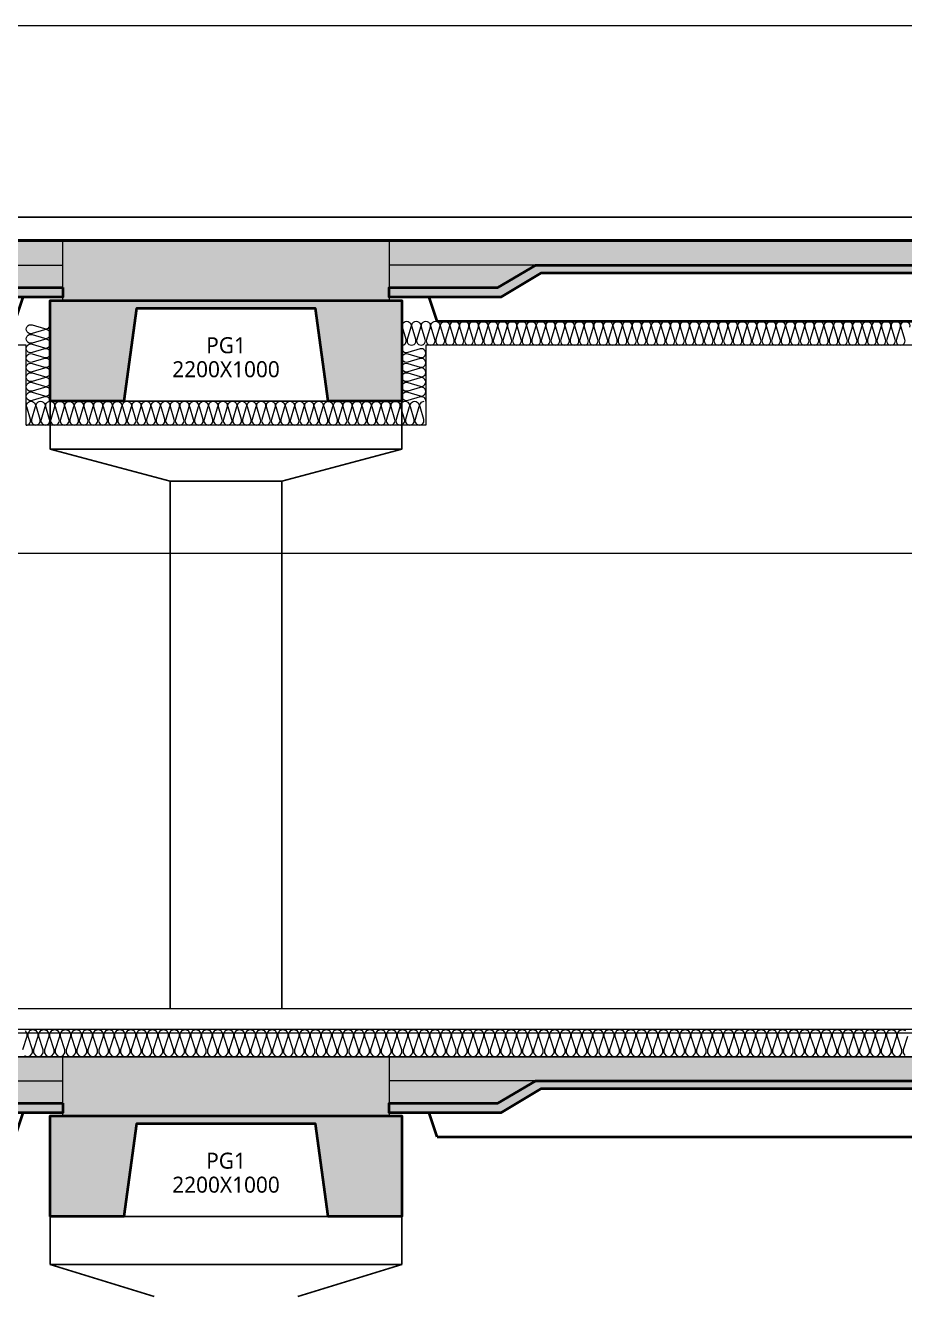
# Model space of a CAD drawing. Header units: millimetres. Extents: x 0 to 420000, y 0 to 297000.
# Drawn here: x 253758 to 259258, y 237000 to 244950 of the extents above; entities that cross this region are included whole.
import ezdxf
from ezdxf.enums import TextEntityAlignment as Align

# ---------------------------------------------------------------- set-up
doc = ezdxf.new("R2010")
doc.units = ezdxf.units.MM
doc.linetypes.add('CEN', pattern=[62, 60, -1, 0, -1])
doc.linetypes.add('HID', pattern=[2, 1.1, -0.9])
for name, color, linetype, lineweight in [('A-AXIS-LINE', 1, 'CEN', 15), ('A-CONC-LIN1', 2, 'Continuous', 40), ('A-CONC-LIN2', 7, 'Continuous', 25), ('A-ELEV-LIN2', 7, 'Continuous', 25), ('A-ELEV-LIN3', 8, 'Continuous', 18), ('A-XXXX-FIN2', 6, 'Continuous', 20), ('A-XXXX-INSL2', 8, 'Continuous', 18), ('A-XXXX-WAT1', 9, 'HID', 20)]:
    doc.layers.add(name, color=color, linetype=linetype, lineweight=lineweight)
doc.layers.add('A-CONC-SOLD', color=253, linetype='CEN')
doc.layers.add('A-XXXX-NPLT', color=144, linetype='Continuous', lineweight=15, plot=False)
doc.styles.add('맑은고딕', font='')
doc.styles.get('맑은고딕').set_extended_font_data('Malgun Gothic')

# ---------------------------------------------------------------- blocks, each defined once
blk = doc.blocks.new('axis(220316)')
at = {"layer": 'A-AXIS-LINE', "ltscale": 1000}
for p, q in [((4631788.1, -355868.7), (4955413.1, -355868.7)), ((4631788.1, -360968.7), (4955413.1, -360968.7))]:
    blk.add_line(p, q, dxfattribs=at)
blk = doc.blocks.new('PG1')
at = {"layer": 'A-CONC-SOLD'}
h = blk.add_hatch(color=256, dxfattribs=at)
h.dxf.hatch_style = 1
h.paths.add_polyline_path([(4800580.6, -237068.7), (4800580.6, -237438.7), (4802620.6, -237438.7), (4802620.6, -237068.7)])
h = blk.add_hatch(color=256, dxfattribs=at)
h.dxf.hatch_style = 1
h.paths.add_polyline_path([(4800500.6, -238068.7), (4800500.6, -237438.7), (4802700.6, -237438.7), (4802700.6, -238068.7), (4802240.6, -238068.7), (4802160.6, -237488.7), (4801040.6, -237488.7), (4800960.6, -238068.7)])
at = {"layer": 'A-CONC-LIN1'}
blk.add_lwpolyline([(4800500.6, -238068.7), (4800500.6, -237438.7), (4802700.6, -237438.7), (4802700.6, -238068.7), (4802240.6, -238068.7), (4802160.6, -237488.7), (4801040.6, -237488.7), (4800960.6, -238068.7), (4800500.6, -238068.7)], dxfattribs=at)
at = {"layer": 'A-CONC-LIN2'}
blk.add_line((4800580.6, -237068.7), (4802620.6, -237068.7), dxfattribs=at)
at = {"layer": 'A-XXXX-NPLT'}
blk.add_lwpolyline([(4802700.6, -238068.7), (4800500.6, -238068.7), (4800500.6, -237438.7), (4800580.6, -237438.7), (4800580.6, -237068.7), (4802620.6, -237068.7), (4802620.6, -237438.7), (4802700.6, -237438.7)], close=True, dxfattribs=at)
at = {"layer": 'A-XXXX-NPLT', "style": '맑은고딕'}
for s, p in [('PG1', (4801600.6, -237718.7)), ('2200X1000', (4801600.6, -237868.7))]:
    blk.add_text(s, height=100, dxfattribs=at).set_placement(p, align=Align.MIDDLE)
blk = doc.blocks.new('PS61(횡)')
at = {"layer": 'A-CONC-SOLD'}
h = blk.add_hatch(color=256, dxfattribs=at)
h.dxf.hatch_style = 1
h.paths.add_polyline_path([(1020, 0), (1020, -290), (1700, -290), (1937.4, -150), (9062.6, -150), (9300, -290), (9980, -290), (9980, 0)])
h = blk.add_hatch(color=256, dxfattribs=at)
h.dxf.hatch_style = 1
h.paths.add_polyline_path([(9980, -290), (9980, -350), (9280, -350), (9030, -200), (1970, -200), (1720, -350), (1020, -350), (1020, -290), (1700, -290), (1937.4, -150), (9062.6, -150), (9300, -290)])
at = {"layer": 'A-CONC-LIN1', "color": 2}
for p, q in [((1320, -500), (1270, -350)), ((9680, -500), (9730, -350)), ((1320, -500), (9680, -500))]:
    blk.add_line(p, q, dxfattribs=at)
blk.add_lwpolyline([(9980, -290), (9980, -350), (9280, -350), (9030, -200), (1970, -200), (1720, -350), (1020, -350), (1020, -290), (1700, -290), (1937.4, -150), (9062.6, -150), (9300, -290)], close=True, dxfattribs=at)
at = {"layer": 'A-CONC-LIN2'}
blk.add_line((1020, 0), (9980, 0), dxfattribs=at)
at = {"layer": 'A-XXXX-NPLT'}
for p, q in [((1937.4, -150), (1020, -150)), ((9062.6, -150), (9980, -150))]:
    blk.add_line(p, q, dxfattribs=at)
at = {"layer": 'A-XXXX-NPLT', "style": '맑은고딕'}
blk.add_text('PS61', height=100, dxfattribs=at).set_placement((5500, -75), align=Align.MIDDLE)
blk = doc.blocks.new('횡9층')
at = {"layer": 'A-ELEV-LIN2'}
for p, q in [((4855500.6, -238068.7), (4857700.6, -238068.7)), ((4855500.6, -238068.7), (4855500.6, -238368.7)), ((4857700.6, -238068.7), (4857700.6, -238368.7)), ((4855500.6, -238368.7), (4857700.6, -238368.7)), ((4856150.6, -238568.7), (4855500.6, -238368.7)), ((4857050.6, -238568.7), (4857700.6, -238368.7))]:
    blk.add_line(p, q, dxfattribs=at)
at = {"layer": 'A-XXXX-FIN2'}
blk.add_lwpolyline([(4890000.6, -236768.7), (4845250.6, -236768.7)], dxfattribs=at)
at = {"layer": 'A-XXXX-INSL2'}
for points in [[(4890000.6, -236898.7), (4845250.6, -236898.7)], [(4855343.3, -236905.5), (4855355.2, -236922.5), (4855355.2, -236941.2), (4855328, -237026.2)], [(4855339.9, -237061.9), (4855358.6, -237068.7), (4855377.3, -237061.9), (4855389.2, -237044.9), (4855389.2, -237026.2), (4855362, -236941.2), (4855362, -236922.5), (4855373.9, -236905.5), (4855392.6, -236898.7), (4855411.3, -236905.5), (4855423.2, -236922.5), (4855423.2, -236941.2), (4855396, -237026.2), (4855396, -237044.9), (4855407.9, -237061.9), (4855426.6, -237068.7), (4855445.3, -237061.9), (4855457.2, -237044.9), (4855457.2, -237026.2), (4855430, -236941.2), (4855430, -236922.5), (4855441.9, -236905.5), (4855460.6, -236898.7), (4855479.3, -236905.5), (4855491.2, -236922.5), (4855491.2, -236941.2), (4855464, -237026.2), (4855464, -237044.9), (4855475.9, -237061.9), (4855494.6, -237068.7), (4855513.3, -237061.9), (4855525.2, -237044.9), (4855525.2, -237026.2), (4855498, -236941.2), (4855498, -236922.5), (4855509.9, -236905.5), (4855528.6, -236898.7), (4855547.3, -236905.5), (4855559.2, -236922.5), (4855559.2, -236941.2), (4855532, -237026.2), (4855532, -237044.9), (4855543.9, -237061.9), (4855562.6, -237068.7), (4855581.3, -237061.9), (4855593.2, -237044.9), (4855593.2, -237026.2), (4855566, -236941.2), (4855566, -236922.5), (4855577.9, -236905.5), (4855596.6, -236898.7), (4855615.3, -236905.5), (4855627.2, -236922.5), (4855627.2, -236941.2), (4855600, -237026.2), (4855600, -237044.9), (4855611.9, -237061.9), (4855630.6, -237068.7), (4855649.3, -237061.9), (4855661.2, -237044.9), (4855661.2, -237026.2), (4855634, -236941.2), (4855634, -236922.5), (4855645.9, -236905.5), (4855664.6, -236898.7), (4855683.3, -236905.5), (4855695.2, -236922.5), (4855695.2, -236941.2), (4855668, -237026.2), (4855668, -237044.9), (4855679.9, -237061.9), (4855698.6, -237068.7), (4855717.3, -237061.9), (4855729.2, -237044.9), (4855729.2, -237026.2), (4855702, -236941.2), (4855702, -236922.5), (4855713.9, -236905.5), (4855732.6, -236898.7), (4855751.3, -236905.5), (4855763.2, -236922.5), (4855763.2, -236941.2), (4855736, -237026.2), (4855736, -237044.9), (4855747.9, -237061.9), (4855766.6, -237068.7), (4855785.3, -237061.9), (4855797.2, -237044.9), (4855797.2, -237026.2), (4855770, -236941.2), (4855770, -236922.5), (4855781.9, -236905.5), (4855800.6, -236898.7), (4855819.3, -236905.5), (4855831.2, -236922.5), (4855831.2, -236941.2), (4855804, -237026.2), (4855804, -237044.9), (4855815.9, -237061.9), (4855834.6, -237068.7), (4855853.3, -237061.9), (4855865.2, -237044.9), (4855865.2, -237026.2), (4855838, -236941.2), (4855838, -236922.5), (4855849.9, -236905.5), (4855868.6, -236898.7), (4855887.3, -236905.5), (4855899.2, -236922.5), (4855899.2, -236941.2), (4855872, -237026.2), (4855872, -237044.9), (4855883.9, -237061.9), (4855902.6, -237068.7), (4855921.3, -237061.9), (4855933.2, -237044.9), (4855933.2, -237026.2), (4855906, -236941.2), (4855906, -236922.5), (4855917.9, -236905.5), (4855936.6, -236898.7), (4855955.3, -236905.5), (4855967.2, -236922.5), (4855967.2, -236941.2), (4855940, -237026.2), (4855940, -237044.9), (4855951.9, -237061.9), (4855970.6, -237068.7), (4855989.3, -237061.9), (4856001.2, -237044.9), (4856001.2, -237026.2), (4855974, -236941.2), (4855974, -236922.5), (4855985.9, -236905.5), (4856004.6, -236898.7), (4856023.3, -236905.5), (4856035.2, -236922.5), (4856035.2, -236941.2), (4856008, -237026.2), (4856008, -237044.9), (4856019.9, -237061.9), (4856038.6, -237068.7), (4856057.3, -237061.9), (4856069.2, -237044.9), (4856069.2, -237026.2), (4856042, -236941.2), (4856042, -236922.5), (4856053.9, -236905.5), (4856072.6, -236898.7), (4856091.3, -236905.5), (4856103.2, -236922.5), (4856103.2, -236941.2), (4856076, -237026.2), (4856076, -237044.9), (4856087.9, -237061.9), (4856106.6, -237068.7), (4856125.3, -237061.9), (4856137.2, -237044.9), (4856137.2, -237026.2), (4856110, -236941.2), (4856110, -236922.5), (4856121.9, -236905.5), (4856140.6, -236898.7), (4856159.3, -236905.5), (4856171.2, -236922.5), (4856171.2, -236941.2), (4856144, -237026.2), (4856144, -237044.9), (4856155.9, -237061.9), (4856174.6, -237068.7), (4856193.3, -237061.9), (4856205.2, -237044.9), (4856205.2, -237026.2), (4856178, -236941.2), (4856178, -236922.5), (4856189.9, -236905.5), (4856208.6, -236898.7), (4856227.3, -236905.5), (4856239.2, -236922.5), (4856239.2, -236941.2), (4856212, -237026.2), (4856212, -237044.9), (4856223.9, -237061.9), (4856242.6, -237068.7), (4856261.3, -237061.9), (4856273.2, -237044.9), (4856273.2, -237026.2), (4856246, -236941.2), (4856246, -236922.5), (4856257.9, -236905.5), (4856276.6, -236898.7), (4856295.3, -236905.5), (4856307.2, -236922.5), (4856307.2, -236941.2), (4856280, -237026.2), (4856280, -237044.9), (4856291.9, -237061.9), (4856310.6, -237068.7), (4856329.3, -237061.9), (4856341.2, -237044.9), (4856341.2, -237026.2), (4856314, -236941.2), (4856314, -236922.5), (4856325.9, -236905.5), (4856344.6, -236898.7), (4856363.3, -236905.5), (4856375.2, -236922.5), (4856375.2, -236941.2), (4856348, -237026.2), (4856348, -237044.9), (4856359.9, -237061.9), (4856378.6, -237068.7), (4856397.3, -237061.9), (4856409.2, -237044.9), (4856409.2, -237026.2), (4856382, -236941.2), (4856382, -236922.5), (4856393.9, -236905.5), (4856412.6, -236898.7), (4856431.3, -236905.5), (4856443.2, -236922.5), (4856443.2, -236941.2), (4856416, -237026.2), (4856416, -237044.9), (4856427.9, -237061.9), (4856446.6, -237068.7), (4856465.3, -237061.9), (4856477.2, -237044.9), (4856477.2, -237026.2), (4856450, -236941.2), (4856450, -236922.5), (4856461.9, -236905.5), (4856480.6, -236898.7), (4856499.3, -236905.5), (4856511.2, -236922.5), (4856511.2, -236941.2), (4856484, -237026.2), (4856484, -237044.9), (4856495.9, -237061.9), (4856514.6, -237068.7), (4856533.3, -237061.9), (4856545.2, -237044.9), (4856545.2, -237026.2), (4856518, -236941.2), (4856518, -236922.5), (4856529.9, -236905.5), (4856548.6, -236898.7), (4856567.3, -236905.5), (4856579.2, -236922.5), (4856579.2, -236941.2), (4856552, -237026.2), (4856552, -237044.9), (4856563.9, -237061.9), (4856582.6, -237068.7), (4856601.3, -237061.9), (4856613.2, -237044.9), (4856613.2, -237026.2), (4856586, -236941.2), (4856586, -236922.5), (4856597.9, -236905.5), (4856616.6, -236898.7), (4856635.3, -236905.5), (4856647.2, -236922.5), (4856647.2, -236941.2), (4856620, -237026.2), (4856620, -237044.9), (4856631.9, -237061.9), (4856650.6, -237068.7), (4856669.3, -237061.9), (4856681.2, -237044.9), (4856681.2, -237026.2), (4856654, -236941.2), (4856654, -236922.5), (4856665.9, -236905.5), (4856684.6, -236898.7), (4856703.3, -236905.5), (4856715.2, -236922.5), (4856715.2, -236941.2), (4856688, -237026.2), (4856688, -237044.9), (4856699.9, -237061.9), (4856718.6, -237068.7), (4856737.3, -237061.9), (4856749.2, -237044.9), (4856749.2, -237026.2), (4856722, -236941.2), (4856722, -236922.5), (4856733.9, -236905.5), (4856752.6, -236898.7), (4856771.3, -236905.5), (4856783.2, -236922.5), (4856783.2, -236941.2), (4856756, -237026.2), (4856756, -237044.9), (4856767.9, -237061.9), (4856786.6, -237068.7), (4856805.3, -237061.9), (4856817.2, -237044.9), (4856817.2, -237026.2), (4856790, -236941.2), (4856790, -236922.5), (4856801.9, -236905.5), (4856820.6, -236898.7), (4856839.3, -236905.5), (4856851.2, -236922.5), (4856851.2, -236941.2), (4856824, -237026.2), (4856824, -237044.9), (4856835.9, -237061.9), (4856854.6, -237068.7), (4856873.3, -237061.9), (4856885.2, -237044.9), (4856885.2, -237026.2), (4856858, -236941.2), (4856858, -236922.5), (4856869.9, -236905.5), (4856888.6, -236898.7), (4856907.3, -236905.5), (4856919.2, -236922.5), (4856919.2, -236941.2), (4856892, -237026.2), (4856892, -237044.9), (4856903.9, -237061.9), (4856922.6, -237068.7), (4856941.3, -237061.9), (4856953.2, -237044.9), (4856953.2, -237026.2), (4856926, -236941.2), (4856926, -236922.5), (4856937.9, -236905.5), (4856956.6, -236898.7), (4856975.3, -236905.5), (4856987.2, -236922.5), (4856987.2, -236941.2), (4856960, -237026.2), (4856960, -237044.9), (4856971.9, -237061.9), (4856990.6, -237068.7), (4857009.3, -237061.9), (4857021.2, -237044.9), (4857021.2, -237026.2), (4856994, -236941.2), (4856994, -236922.5), (4857005.9, -236905.5), (4857024.6, -236898.7), (4857043.3, -236905.5), (4857055.2, -236922.5), (4857055.2, -236941.2), (4857028, -237026.2), (4857028, -237044.9), (4857039.9, -237061.9), (4857058.6, -237068.7), (4857077.3, -237061.9), (4857089.2, -237044.9), (4857089.2, -237026.2), (4857062, -236941.2), (4857062, -236922.5), (4857073.9, -236905.5), (4857092.6, -236898.7), (4857111.3, -236905.5), (4857123.2, -236922.5), (4857123.2, -236941.2), (4857096, -237026.2), (4857096, -237044.9), (4857107.9, -237061.9), (4857126.6, -237068.7), (4857145.3, -237061.9), (4857157.2, -237044.9), (4857157.2, -237026.2), (4857130, -236941.2), (4857130, -236922.5), (4857141.9, -236905.5), (4857160.6, -236898.7), (4857179.3, -236905.5), (4857191.2, -236922.5), (4857191.2, -236941.2), (4857164, -237026.2), (4857164, -237044.9), (4857175.9, -237061.9), (4857194.6, -237068.7), (4857213.3, -237061.9), (4857225.2, -237044.9), (4857225.2, -237026.2), (4857198, -236941.2), (4857198, -236922.5), (4857209.9, -236905.5), (4857228.6, -236898.7), (4857247.3, -236905.5), (4857259.2, -236922.5), (4857259.2, -236941.2), (4857232, -237026.2), (4857232, -237044.9), (4857243.9, -237061.9), (4857262.6, -237068.7), (4857281.3, -237061.9), (4857293.2, -237044.9), (4857293.2, -237026.2), (4857266, -236941.2), (4857266, -236922.5), (4857277.9, -236905.5), (4857296.6, -236898.7), (4857315.3, -236905.5), (4857327.2, -236922.5), (4857327.2, -236941.2), (4857300, -237026.2), (4857300, -237044.9), (4857311.9, -237061.9), (4857330.6, -237068.7), (4857349.3, -237061.9), (4857361.2, -237044.9), (4857361.2, -237026.2), (4857334, -236941.2), (4857334, -236922.5), (4857345.9, -236905.5), (4857364.6, -236898.7), (4857383.3, -236905.5), (4857395.2, -236922.5), (4857395.2, -236941.2), (4857368, -237026.2), (4857368, -237044.9), (4857379.9, -237061.9), (4857398.6, -237068.7), (4857417.3, -237061.9), (4857429.2, -237044.9), (4857429.2, -237026.2), (4857402, -236941.2), (4857402, -236922.5), (4857413.9, -236905.5), (4857432.6, -236898.7), (4857451.3, -236905.5), (4857463.2, -236922.5), (4857463.2, -236941.2), (4857436, -237026.2), (4857436, -237044.9), (4857447.9, -237061.9), (4857466.6, -237068.7), (4857485.3, -237061.9), (4857497.2, -237044.9), (4857497.2, -237026.2), (4857470, -236941.2), (4857470, -236922.5), (4857481.9, -236905.5), (4857500.6, -236898.7), (4857519.3, -236905.5), (4857531.2, -236922.5), (4857531.2, -236941.2), (4857504, -237026.2), (4857504, -237044.9), (4857515.9, -237061.9), (4857534.6, -237068.7), (4857553.3, -237061.9), (4857565.2, -237044.9), (4857565.2, -237026.2), (4857538, -236941.2), (4857538, -236922.5), (4857549.9, -236905.5), (4857568.6, -236898.7), (4857587.3, -236905.5), (4857599.2, -236922.5), (4857599.2, -236941.2), (4857572, -237026.2), (4857572, -237044.9), (4857583.9, -237061.9), (4857602.6, -237068.7), (4857621.3, -237061.9), (4857633.2, -237044.9), (4857633.2, -237026.2), (4857606, -236941.2), (4857606, -236922.5), (4857617.9, -236905.5), (4857636.6, -236898.7), (4857655.3, -236905.5), (4857667.2, -236922.5), (4857667.2, -236941.2), (4857640, -237026.2), (4857640, -237044.9), (4857651.9, -237061.9), (4857670.6, -237068.7), (4857689.3, -237061.9), (4857701.2, -237044.9), (4857701.2, -237026.2), (4857674, -236941.2), (4857674, -236922.5), (4857685.9, -236905.5), (4857704.6, -236898.7), (4857723.3, -236905.5), (4857735.2, -236922.5), (4857735.2, -236941.2), (4857708, -237026.2), (4857708, -237044.9), (4857719.9, -237061.9), (4857738.6, -237068.7), (4857757.3, -237061.9), (4857769.2, -237044.9), (4857769.2, -237026.2), (4857742, -236941.2), (4857742, -236922.5), (4857753.9, -236905.5), (4857772.6, -236898.7), (4857791.3, -236905.5), (4857803.2, -236922.5), (4857803.2, -236941.2), (4857776, -237026.2), (4857776, -237044.9), (4857787.9, -237061.9), (4857806.6, -237068.7), (4857825.3, -237061.9), (4857837.2, -237044.9), (4857837.2, -237026.2), (4857810, -236941.2), (4857810, -236922.5), (4857821.9, -236905.5), (4857840.6, -236898.7), (4857859.3, -236905.5), (4857871.2, -236922.5), (4857871.2, -236941.2), (4857844, -237026.2), (4857844, -237044.9), (4857855.9, -237061.9), (4857874.6, -237068.7), (4857893.3, -237061.9), (4857905.2, -237044.9), (4857905.2, -237026.2), (4857878, -236941.2), (4857878, -236922.5), (4857889.9, -236905.5), (4857908.6, -236898.7), (4857927.3, -236905.5), (4857939.2, -236922.5), (4857939.2, -236941.2), (4857912, -237026.2), (4857912, -237044.9), (4857923.9, -237061.9), (4857942.6, -237068.7), (4857961.3, -237061.9), (4857973.2, -237044.9), (4857973.2, -237026.2), (4857946, -236941.2), (4857946, -236922.5), (4857957.9, -236905.5), (4857976.6, -236898.7), (4857995.3, -236905.5), (4858007.2, -236922.5), (4858007.2, -236941.2), (4857980, -237026.2), (4857980, -237044.9), (4857991.9, -237061.9), (4858010.6, -237068.7), (4858029.3, -237061.9), (4858041.2, -237044.9), (4858041.2, -237026.2), (4858014, -236941.2), (4858014, -236922.5), (4858025.9, -236905.5), (4858044.6, -236898.7), (4858063.3, -236905.5), (4858075.2, -236922.5), (4858075.2, -236941.2), (4858048, -237026.2), (4858048, -237044.9), (4858059.9, -237061.9), (4858078.6, -237068.7), (4858097.3, -237061.9), (4858109.2, -237044.9), (4858109.2, -237026.2), (4858082, -236941.2), (4858082, -236922.5), (4858093.9, -236905.5), (4858112.6, -236898.7), (4858131.3, -236905.5), (4858143.2, -236922.5), (4858143.2, -236941.2), (4858116, -237026.2), (4858116, -237044.9), (4858127.9, -237061.9), (4858146.6, -237068.7), (4858165.3, -237061.9), (4858177.2, -237044.9), (4858177.2, -237026.2), (4858150, -236941.2), (4858150, -236922.5), (4858161.9, -236905.5), (4858180.6, -236898.7), (4858199.3, -236905.5), (4858211.2, -236922.5), (4858211.2, -236941.2), (4858184, -237026.2), (4858184, -237044.9), (4858195.9, -237061.9), (4858214.6, -237068.7), (4858233.3, -237061.9), (4858245.2, -237044.9), (4858245.2, -237026.2), (4858218, -236941.2), (4858218, -236922.5), (4858229.9, -236905.5), (4858248.6, -236898.7), (4858267.3, -236905.5), (4858279.2, -236922.5), (4858279.2, -236941.2), (4858252, -237026.2), (4858252, -237044.9), (4858263.9, -237061.9), (4858282.6, -237068.7), (4858301.3, -237061.9), (4858313.2, -237044.9), (4858313.2, -237026.2), (4858286, -236941.2), (4858286, -236922.5), (4858297.9, -236905.5), (4858316.6, -236898.7), (4858335.3, -236905.5), (4858347.2, -236922.5), (4858347.2, -236941.2), (4858320, -237026.2), (4858320, -237044.9), (4858331.9, -237061.9), (4858350.6, -237068.7), (4858369.3, -237061.9), (4858381.2, -237044.9), (4858381.2, -237026.2), (4858354, -236941.2), (4858354, -236922.5), (4858365.9, -236905.5), (4858384.6, -236898.7), (4858403.3, -236905.5), (4858415.2, -236922.5), (4858415.2, -236941.2), (4858388, -237026.2), (4858388, -237044.9), (4858399.9, -237061.9), (4858418.6, -237068.7), (4858437.3, -237061.9), (4858449.2, -237044.9), (4858449.2, -237026.2), (4858422, -236941.2), (4858422, -236922.5), (4858433.9, -236905.5), (4858452.6, -236898.7), (4858471.3, -236905.5), (4858483.2, -236922.5), (4858483.2, -236941.2), (4858456, -237026.2), (4858456, -237044.9), (4858467.9, -237061.9), (4858486.6, -237068.7), (4858505.3, -237061.9), (4858517.2, -237044.9), (4858517.2, -237026.2), (4858490, -236941.2), (4858490, -236922.5), (4858501.9, -236905.5), (4858520.6, -236898.7), (4858539.3, -236905.5), (4858551.2, -236922.5), (4858551.2, -236941.2), (4858524, -237026.2), (4858524, -237044.9), (4858535.9, -237061.9), (4858554.6, -237068.7), (4858573.3, -237061.9), (4858585.2, -237044.9), (4858585.2, -237026.2), (4858558, -236941.2), (4858558, -236922.5), (4858569.9, -236905.5), (4858588.6, -236898.7), (4858607.3, -236905.5), (4858619.2, -236922.5), (4858619.2, -236941.2), (4858592, -237026.2), (4858592, -237044.9), (4858603.9, -237061.9), (4858622.6, -237068.7), (4858641.3, -237061.9), (4858653.2, -237044.9), (4858653.2, -237026.2), (4858626, -236941.2), (4858626, -236922.5), (4858637.9, -236905.5), (4858656.6, -236898.7), (4858675.3, -236905.5), (4858687.2, -236922.5), (4858687.2, -236941.2), (4858660, -237026.2), (4858660, -237044.9), (4858671.9, -237061.9), (4858690.6, -237068.7), (4858709.3, -237061.9), (4858721.2, -237044.9), (4858721.2, -237026.2), (4858694, -236941.2), (4858694, -236922.5), (4858705.9, -236905.5), (4858724.6, -236898.7), (4858743.3, -236905.5), (4858755.2, -236922.5), (4858755.2, -236941.2), (4858728, -237026.2), (4858728, -237044.9), (4858739.9, -237061.9), (4858758.6, -237068.7), (4858777.3, -237061.9), (4858789.2, -237044.9), (4858789.2, -237026.2), (4858762, -236941.2), (4858762, -236922.5), (4858773.9, -236905.5), (4858792.6, -236898.7), (4858811.3, -236905.5), (4858823.2, -236922.5), (4858823.2, -236941.2), (4858796, -237026.2), (4858796, -237044.9), (4858807.9, -237061.9), (4858826.6, -237068.7), (4858845.3, -237061.9), (4858857.2, -237044.9), (4858857.2, -237026.2), (4858830, -236941.2), (4858830, -236922.5), (4858841.9, -236905.5), (4858860.6, -236898.7), (4858879.3, -236905.5), (4858891.2, -236922.5), (4858891.2, -236941.2), (4858864, -237026.2), (4858864, -237044.9), (4858875.9, -237061.9), (4858894.6, -237068.7), (4858913.3, -237061.9), (4858925.2, -237044.9), (4858925.2, -237026.2), (4858898, -236941.2), (4858898, -236922.5), (4858909.9, -236905.5), (4858928.6, -236898.7), (4858947.3, -236905.5), (4858959.2, -236922.5), (4858959.2, -236941.2), (4858932, -237026.2), (4858932, -237044.9), (4858943.9, -237061.9), (4858962.6, -237068.7), (4858981.3, -237061.9), (4858993.2, -237044.9), (4858993.2, -237026.2), (4858966, -236941.2), (4858966, -236922.5), (4858977.9, -236905.5), (4858996.6, -236898.7), (4859015.3, -236905.5), (4859027.2, -236922.5), (4859027.2, -236941.2), (4859000, -237026.2), (4859000, -237044.9), (4859011.9, -237061.9), (4859030.6, -237068.7), (4859049.3, -237061.9), (4859061.2, -237044.9), (4859061.2, -237026.2), (4859034, -236941.2), (4859034, -236922.5), (4859045.9, -236905.5), (4859064.6, -236898.7), (4859083.3, -236905.5), (4859095.2, -236922.5), (4859095.2, -236941.2), (4859068, -237026.2), (4859068, -237044.9), (4859079.9, -237061.9), (4859098.6, -237068.7), (4859117.3, -237061.9), (4859129.2, -237044.9), (4859129.2, -237026.2), (4859102, -236941.2), (4859102, -236922.5), (4859113.9, -236905.5), (4859132.6, -236898.7), (4859151.3, -236905.5), (4859163.2, -236922.5), (4859163.2, -236941.2), (4859136, -237026.2), (4859136, -237044.9), (4859147.9, -237061.9), (4859166.6, -237068.7), (4859185.3, -237061.9), (4859197.2, -237044.9), (4859197.2, -237026.2), (4859170, -236941.2), (4859170, -236922.5), (4859181.9, -236905.5), (4859200.6, -236898.7), (4859219.3, -236905.5), (4859231.2, -236922.5), (4859231.2, -236941.2), (4859204, -237026.2), (4859204, -237044.9), (4859215.9, -237061.9), (4859234.6, -237068.7), (4859253.3, -237061.9), (4859265.2, -237044.9), (4859265.2, -237026.2), (4859238, -236941.2), (4859238, -236922.5), (4859249.9, -236905.5), (4859268.6, -236898.7), (4859287.3, -236905.5), (4859299.2, -236922.5), (4859299.2, -236941.2), (4859272, -237026.2), (4859272, -237044.9), (4859283.9, -237061.9), (4859302.6, -237068.7), (4859321.3, -237061.9), (4859333.2, -237044.9), (4859333.2, -237026.2), (4859306, -236941.2), (4859306, -236922.5), (4859317.9, -236905.5), (4859336.6, -236898.7), (4859355.3, -236905.5), (4859367.2, -236922.5), (4859367.2, -236941.2), (4859340, -237026.2), (4859340, -237044.9), (4859351.9, -237061.9), (4859370.6, -237068.7), (4859389.3, -237061.9), (4859401.2, -237044.9), (4859401.2, -237026.2), (4859374, -236941.2), (4859374, -236922.5), (4859385.9, -236905.5), (4859404.6, -236898.7), (4859423.3, -236905.5), (4859435.2, -236922.5), (4859435.2, -236941.2), (4859408, -237026.2), (4859408, -237044.9), (4859419.9, -237061.9), (4859438.6, -237068.7), (4859457.3, -237061.9), (4859469.2, -237044.9), (4859469.2, -237026.2), (4859442, -236941.2), (4859442, -236922.5), (4859453.9, -236905.5), (4859472.6, -236898.7), (4859491.3, -236905.5), (4859503.2, -236922.5), (4859503.2, -236941.2), (4859476, -237026.2), (4859476, -237044.9), (4859487.9, -237061.9), (4859506.6, -237068.7), (4859525.3, -237061.9), (4859537.2, -237044.9), (4859537.2, -237026.2), (4859510, -236941.2), (4859510, -236922.5), (4859521.9, -236905.5), (4859540.6, -236898.7), (4859559.3, -236905.5), (4859571.2, -236922.5), (4859571.2, -236941.2), (4859544, -237026.2), (4859544, -237044.9), (4859555.9, -237061.9), (4859574.6, -237068.7), (4859593.3, -237061.9), (4859605.2, -237044.9), (4859605.2, -237026.2), (4859578, -236941.2), (4859578, -236922.5), (4859589.9, -236905.5), (4859608.6, -236898.7), (4859627.3, -236905.5), (4859639.2, -236922.5), (4859639.2, -236941.2), (4859612, -237026.2), (4859612, -237044.9), (4859623.9, -237061.9), (4859642.6, -237068.7), (4859661.3, -237061.9), (4859673.2, -237044.9), (4859673.2, -237026.2), (4859646, -236941.2), (4859646, -236922.5), (4859657.9, -236905.5), (4859676.6, -236898.7), (4859695.3, -236905.5), (4859707.2, -236922.5), (4859707.2, -236941.2), (4859680, -237026.2), (4859680, -237044.9), (4859691.9, -237061.9), (4859710.6, -237068.7), (4859729.3, -237061.9), (4859741.2, -237044.9), (4859741.2, -237026.2), (4859714, -236941.2), (4859714, -236922.5), (4859725.9, -236905.5), (4859744.6, -236898.7), (4859763.3, -236905.5), (4859775.2, -236922.5), (4859775.2, -236941.2), (4859748, -237026.2), (4859748, -237044.9), (4859759.9, -237061.9), (4859778.6, -237068.7), (4859797.3, -237061.9), (4859809.2, -237044.9), (4859809.2, -237026.2), (4859782, -236941.2), (4859782, -236922.5), (4859793.9, -236905.5), (4859812.6, -236898.7), (4859831.3, -236905.5), (4859843.2, -236922.5), (4859843.2, -236941.2), (4859816, -237026.2), (4859816, -237044.9), (4859827.9, -237061.9), (4859846.6, -237068.7), (4859865.3, -237061.9), (4859877.2, -237044.9), (4859877.2, -237026.2), (4859850, -236941.2), (4859850, -236922.5), (4859861.9, -236905.5), (4859880.6, -236898.7), (4859899.3, -236905.5), (4859911.2, -236922.5), (4859911.2, -236941.2), (4859884, -237026.2), (4859884, -237044.9), (4859895.9, -237061.9), (4859914.6, -237068.7), (4859933.3, -237061.9), (4859945.2, -237044.9), (4859945.2, -237026.2), (4859918, -236941.2), (4859918, -236922.5), (4859929.9, -236905.5), (4859948.6, -236898.7), (4859967.3, -236905.5), (4859979.2, -236922.5), (4859979.2, -236941.2), (4859952, -237026.2), (4859952, -237044.9), (4859963.9, -237061.9), (4859982.6, -237068.7), (4860001.3, -237061.9), (4860013.2, -237044.9), (4860013.2, -237026.2), (4859986, -236941.2), (4859986, -236922.5), (4859997.9, -236905.5), (4860016.6, -236898.7), (4860035.3, -236905.5), (4860047.2, -236922.5), (4860047.2, -236941.2), (4860020, -237026.2), (4860020, -237044.9), (4860031.9, -237061.9), (4860050.6, -237068.7), (4860069.3, -237061.9), (4860081.2, -237044.9), (4860081.2, -237026.2), (4860054, -236941.2), (4860054, -236922.5), (4860065.9, -236905.5), (4860084.6, -236898.7), (4860103.3, -236905.5), (4860115.2, -236922.5), (4860115.2, -236941.2), (4860088, -237026.2), (4860088, -237044.9), (4860099.9, -237061.9), (4860118.6, -237068.7), (4860137.3, -237061.9), (4860149.2, -237044.9), (4860149.2, -237026.2), (4860122, -236941.2), (4860122, -236922.5), (4860133.9, -236905.5), (4860152.6, -236898.7), (4860171.3, -236905.5), (4860183.2, -236922.5), (4860183.2, -236941.2), (4860156, -237026.2), (4860156, -237044.9), (4860167.9, -237061.9), (4860186.6, -237068.7), (4860205.3, -237061.9), (4860217.2, -237044.9), (4860217.2, -237026.2), (4860190, -236941.2), (4860190, -236922.5), (4860201.9, -236905.5), (4860220.6, -236898.7), (4860239.3, -236905.5), (4860251.2, -236922.5), (4860251.2, -236941.2), (4860224, -237026.2), (4860224, -237044.9), (4860235.9, -237061.9), (4860254.6, -237068.7), (4860273.3, -237061.9), (4860285.2, -237044.9), (4860285.2, -237026.2), (4860258, -236941.2), (4860258, -236922.5), (4860269.9, -236905.5), (4860288.6, -236898.7), (4860307.3, -236905.5), (4860319.2, -236922.5), (4860319.2, -236941.2), (4860292, -237026.2), (4860292, -237044.9), (4860303.9, -237061.9), (4860322.6, -237068.7), (4860341.3, -237061.9), (4860353.2, -237044.9), (4860353.2, -237026.2), (4860326, -236941.2), (4860326, -236922.5), (4860337.9, -236905.5), (4860356.6, -236898.7), (4860375.3, -236905.5), (4860387.2, -236922.5), (4860387.2, -236941.2), (4860360, -237026.2), (4860360, -237044.9), (4860371.9, -237061.9), (4860390.6, -237068.7), (4860409.3, -237061.9), (4860421.2, -237044.9), (4860421.2, -237026.2), (4860394, -236941.2), (4860394, -236922.5), (4860405.9, -236905.5), (4860424.6, -236898.7), (4860443.3, -236905.5), (4860455.2, -236922.5), (4860455.2, -236941.2), (4860428, -237026.2), (4860428, -237044.9), (4860439.9, -237061.9), (4860458.6, -237068.7), (4860477.3, -237061.9), (4860489.2, -237044.9), (4860489.2, -237026.2), (4860462, -236941.2), (4860462, -236922.5), (4860473.9, -236905.5), (4860492.6, -236898.7), (4860511.3, -236905.5), (4860523.2, -236922.5), (4860523.2, -236941.2), (4860496, -237026.2), (4860496, -237044.9), (4860507.9, -237061.9), (4860526.6, -237068.7), (4860545.3, -237061.9), (4860557.2, -237044.9), (4860557.2, -237026.2), (4860530, -236941.2), (4860530, -236922.5), (4860541.9, -236905.5), (4860560.6, -236898.7), (4860579.3, -236905.5), (4860591.2, -236922.5), (4860591.2, -236941.2), (4860564, -237026.2), (4860564, -237044.9), (4860575.9, -237061.9), (4860594.6, -237068.7), (4860613.3, -237061.9), (4860625.2, -237044.9), (4860625.2, -237026.2), (4860598, -236941.2), (4860598, -236922.5), (4860609.9, -236905.5), (4860628.6, -236898.7), (4860647.3, -236905.5), (4860659.2, -236922.5), (4860659.2, -236941.2), (4860632, -237026.2), (4860632, -237044.9), (4860643.9, -237061.9), (4860662.6, -237068.7), (4860681.3, -237061.9), (4860693.2, -237044.9), (4860693.2, -237026.2), (4860666, -236941.2), (4860666, -236922.5), (4860677.9, -236905.5), (4860696.6, -236898.7), (4860715.3, -236905.5), (4860727.2, -236922.5), (4860727.2, -236941.2), (4860700, -237026.2), (4860700, -237044.9), (4860711.9, -237061.9), (4860730.6, -237068.7), (4860749.3, -237061.9), (4860761.2, -237044.9), (4860761.2, -237026.2), (4860734, -236941.2), (4860734, -236922.5), (4860745.9, -236905.5), (4860764.6, -236898.7), (4860783.3, -236905.5), (4860795.2, -236922.5), (4860795.2, -236941.2), (4860768, -237026.2), (4860768, -237044.9), (4860779.9, -237061.9), (4860798.6, -237068.7), (4860817.3, -237061.9), (4860829.2, -237044.9), (4860829.2, -237026.2), (4860802, -236941.2), (4860802, -236922.5), (4860813.9, -236905.5), (4860832.6, -236898.7), (4860851.3, -236905.5)], [(4860863.2, -236941.2), (4860836, -237026.2), (4860836, -237044.9), (4860847.9, -237061.9)]]:
    blk.add_lwpolyline(points, dxfattribs=at)
for p in [(4845600.6, -237068.7), (4856600.6, -237068.7)]:
    blk.add_blockref('PS61(횡)', p)
at = {"layer": 'A-CONC-LIN1'}
blk.add_blockref('PG1', (55000, 0), dxfattribs=at)
blk = doc.blocks.new('PS62(횡)')
at = {"layer": 'A-CONC-SOLD'}
h = blk.add_hatch(color=256, dxfattribs=at)
h.dxf.hatch_style = 1
h.paths.add_polyline_path([(1020, 0), (1020, -290), (1700, -290), (1937.4, -150), (9062.6, -150), (9300, -290), (9980, -290), (9980, 0)])
h = blk.add_hatch(color=256, dxfattribs=at)
h.dxf.hatch_style = 1
h.paths.add_polyline_path([(9980, -290), (9980, -350), (9280, -350), (9030, -200), (1970, -200), (1720, -350), (1020, -350), (1020, -290), (1700, -290), (1937.4, -150), (9062.6, -150), (9300, -290)])
at = {"layer": 'A-CONC-LIN1', "color": 2}
for p, q in [((1320, -500), (1270, -350)), ((9680, -500), (9730, -350)), ((1320, -500), (9680, -500))]:
    blk.add_line(p, q, dxfattribs=at)
blk.add_lwpolyline([(9980, -290), (9980, -350), (9280, -350), (9030, -200), (1970, -200), (1720, -350), (1020, -350), (1020, -290), (1700, -290), (1937.4, -150), (9062.6, -150), (9300, -290)], close=True, dxfattribs=at)
at = {"layer": 'A-CONC-LIN2'}
blk.add_line((1020, 0), (9980, 0), dxfattribs=at)
at = {"layer": 'A-XXXX-NPLT'}
for p, q in [((1937.4, -150), (1020, -150)), ((9062.6, -150), (9980, -150))]:
    blk.add_line(p, q, dxfattribs=at)
at = {"layer": 'A-XXXX-NPLT', "style": '맑은고딕'}
blk.add_text('PS62', height=100, dxfattribs=at).set_placement((5500, -75), align=Align.MIDDLE)
blk = doc.blocks.new('지원시설(210727)')
at = {"layer": 'A-CONC-LIN2'}
blk.add_line((4825380.6, -221468.7), (4859270.6, -221468.7), dxfattribs=at)
blk.add_lwpolyline([(4859315.6, -220438.7), (4859290.6, -220443.7), (4859290.6, -221593.7), (4859275.6, -221608.7), (4825375.6, -221608.7), (4825360.6, -221593.7), (4825360.6, -220443.7), (4825335.6, -220438.7)], dxfattribs=at)
at = {"layer": 'A-ELEV-LIN2'}
for p, q in [((4835500.6, -222618.7), (4837700.6, -222618.7)), ((4835500.6, -222618.7), (4835500.6, -222918.7)), ((4837700.6, -222618.7), (4837700.6, -222918.7)), ((4835500.6, -222918.7), (4837700.6, -222918.7)), ((4836250.6, -223118.7), (4835500.6, -222918.7)), ((4836950.6, -223118.7), (4837700.6, -222918.7)), ((4836250.6, -226418.7), (4836250.6, -223118.7)), ((4836250.6, -223118.7), (4836950.6, -223118.7)), ((4836950.6, -226418.7), (4836950.6, -223118.7))]:
    blk.add_line(p, q, dxfattribs=at)
at = {"layer": 'A-ELEV-LIN3'}
blk.add_line((4824980.1, -220268.7), (4859300.6, -220268.7), dxfattribs=at)
at = {"layer": 'A-XXXX-FIN2'}
blk.add_lwpolyline([(4825350.6, -223268.7), (4825650.6, -223268.7), (4825650.6, -223568.7), (4855950.6, -223568.7)], dxfattribs=at)
at = {"layer": 'A-XXXX-WAT1', "ltscale": 50}
blk.add_lwpolyline([(4825335.6, -220438.7), (4825355.6, -220446.7), (4825355.6, -221595.8), (4825373.5, -221613.7), (4859277.6, -221613.7), (4859295.6, -221595.8), (4859295.6, -220446.7), (4859315.6, -220438.7)], dxfattribs=at)
for p in [(4825600.6, -221618.7), (4836600.6, -221618.7)]:
    blk.add_blockref('PS62(횡)', p)
at = {"layer": 'A-CONC-LIN1'}
blk.add_blockref('PG1', (35000, 15450), dxfattribs=at)

msp = doc.modelspace()

# ---------------------------------------------------------------- linework, layer by layer
at = {"layer": 'A-XXXX-INSL2'}
for points in [[(253912.5, 242600, 0.509267), (253876.1, 242626.5), (253798.9, 242603.5, -1.37259), (253798.9, 242656.5), (253876.1, 242633.5, 1.37259), (253876.1, 242686.5), (253798.9, 242663.5, -1.37259), (253798.9, 242716.5), (253876.1, 242693.5, 1.37259), (253876.1, 242746.5), (253798.9, 242723.5, -1.37259), (253798.9, 242776.5), (253876.1, 242753.5, 1.37259), (253876.1, 242806.5), (253798.9, 242783.5, -1.37259), (253798.9, 242836.5), (253876.1, 242813.5, 1.37259), (253876.1, 242866.5), (253798.9, 242843.5, -1.37259), (253798.9, 242896.5), (253876.1, 242873.5, 1.37259), (253876.1, 242926.5), (253798.9, 242903.5, -1.37259), (253798.9, 242956.5), (253876.1, 242933.5, 1.37259), (253876.1, 242986.5), (253798.9, 242963.5, -1.37259), (253798.9, 243016.5), (253876.1, 242993.5, 1.37259), (253876.1, 243046.5), (253798.9, 243023.5, -1.37259), (253798.9, 243076.5), (253876.1, 243053.5, 0.509267), (253912.5, 243080)], [(256112.5, 242950, 0.509267), (256139, 242986.4), (256116, 243063.6, -1.37259), (256169, 243063.6), (256146, 242986.4, 1.37259), (256199, 242986.4), (256176, 243063.6, -1.37259), (256229, 243063.6), (256206, 242986.4, 1.37259), (256259, 242986.4), (256236, 243063.6, -1.37259), (256289, 243063.6), (256266, 242986.4, 1.37259), (256319, 242986.4), (256296, 243063.6, -1.37259), (256349, 243063.6), (256326, 242986.4, 1.37259), (256379, 242986.4), (256356, 243063.6, -1.37259), (256409, 243063.6), (256386, 242986.4, 1.37259), (256439, 242986.4), (256416, 243063.6, -1.37259), (256469, 243063.6), (256446, 242986.4, 1.37259), (256499, 242986.4), (256476, 243063.6, -1.37259), (256529, 243063.6), (256506, 242986.4, 1.37259), (256559, 242986.4), (256536, 243063.6, -1.37259), (256589, 243063.6), (256566, 242986.4, 1.37259), (256619, 242986.4), (256596, 243063.6, -1.37259), (256649, 243063.6), (256626, 242986.4, 1.37259), (256679, 242986.4), (256656, 243063.6, -1.37259), (256709, 243063.6), (256686, 242986.4, 1.37259), (256739, 242986.4), (256716, 243063.6, -1.37259), (256769, 243063.6), (256746, 242986.4, 1.37259), (256799, 242986.4), (256776, 243063.6, -1.37259), (256829, 243063.6), (256806, 242986.4, 1.37259), (256859, 242986.4), (256836, 243063.6, -1.37259), (256889, 243063.6), (256866, 242986.4, 1.37259), (256919, 242986.4), (256896, 243063.6, -1.37259), (256949, 243063.6), (256926, 242986.4, 1.37259), (256979, 242986.4), (256956, 243063.6, -1.37259), (257009, 243063.6), (256986, 242986.4, 1.37259), (257039, 242986.4), (257016, 243063.6, -1.37259), (257069, 243063.6), (257046, 242986.4, 1.37259), (257099, 242986.4), (257076, 243063.6, -1.37259), (257129, 243063.6), (257106, 242986.4, 1.37259), (257159, 242986.4), (257136, 243063.6, -1.37259), (257189, 243063.6), (257166, 242986.4, 1.37259), (257219, 242986.4), (257196, 243063.6, -1.37259), (257249, 243063.6), (257226, 242986.4, 1.37259), (257279, 242986.4), (257256, 243063.6, -1.37259), (257309, 243063.6), (257286, 242986.4, 1.37259), (257339, 242986.4), (257316, 243063.6, -1.37259), (257369, 243063.6), (257346, 242986.4, 1.37259), (257399, 242986.4), (257376, 243063.6, -1.37259), (257429, 243063.6), (257406, 242986.4, 1.37259), (257459, 242986.4), (257436, 243063.6, -1.37259), (257489, 243063.6), (257466, 242986.4, 1.37259), (257519, 242986.4), (257496, 243063.6, -1.37259), (257549, 243063.6), (257526, 242986.4, 1.37259), (257579, 242986.4), (257556, 243063.6, -1.37259), (257609, 243063.6), (257586, 242986.4, 1.37259), (257639, 242986.4), (257616, 243063.6, -1.37259), (257669, 243063.6), (257646, 242986.4, 1.37259), (257699, 242986.4), (257676, 243063.6, -1.37259), (257729, 243063.6), (257706, 242986.4, 1.37259), (257759, 242986.4), (257736, 243063.6, -1.37259), (257789, 243063.6), (257766, 242986.4, 1.37259), (257819, 242986.4), (257796, 243063.6, -1.37259), (257849, 243063.6), (257826, 242986.4, 1.37259), (257879, 242986.4), (257856, 243063.6, -1.37259), (257909, 243063.6), (257886, 242986.4, 1.37259), (257939, 242986.4), (257916, 243063.6, -1.37259), (257969, 243063.6), (257946, 242986.4, 1.37259), (257999, 242986.4), (257976, 243063.6, -1.37259), (258029, 243063.6), (258006, 242986.4, 1.37259), (258059, 242986.4), (258036, 243063.6, -1.37259), (258089, 243063.6), (258066, 242986.4, 1.37259), (258119, 242986.4), (258096, 243063.6, -1.37259), (258149, 243063.6), (258126, 242986.4, 1.37259), (258179, 242986.4), (258156, 243063.6, -1.37259), (258209, 243063.6), (258186, 242986.4, 1.37259), (258239, 242986.4), (258216, 243063.6, -1.37259), (258269, 243063.6), (258246, 242986.4, 1.37259), (258299, 242986.4), (258276, 243063.6, -1.37259), (258329, 243063.6), (258306, 242986.4, 1.37259), (258359, 242986.4), (258336, 243063.6, -1.37259), (258389, 243063.6), (258366, 242986.4, 1.37259), (258419, 242986.4), (258396, 243063.6, -1.37259), (258449, 243063.6), (258426, 242986.4, 1.37259), (258479, 242986.4), (258456, 243063.6, -1.37259), (258509, 243063.6), (258486, 242986.4, 1.37259), (258539, 242986.4), (258516, 243063.6, -1.37259), (258569, 243063.6), (258546, 242986.4, 1.37259), (258599, 242986.4), (258576, 243063.6, -1.37259), (258629, 243063.6), (258606, 242986.4, 1.37259), (258659, 242986.4), (258636, 243063.6, -1.37259), (258689, 243063.6), (258666, 242986.4, 1.37259), (258719, 242986.4), (258696, 243063.6, -1.37259), (258749, 243063.6), (258726, 242986.4, 1.37259), (258779, 242986.4), (258756, 243063.6, -1.37259), (258809, 243063.6), (258786, 242986.4, 1.37259), (258839, 242986.4), (258816, 243063.6, -1.37259), (258869, 243063.6), (258846, 242986.4, 1.37259), (258899, 242986.4), (258876, 243063.6, -1.37259), (258929, 243063.6), (258906, 242986.4, 1.37259), (258959, 242986.4), (258936, 243063.6, -1.37259), (258989, 243063.6), (258966, 242986.4, 1.37259), (259019, 242986.4), (258996, 243063.6, -1.37259), (259049, 243063.6), (259026, 242986.4, 1.37259), (259079, 242986.4), (259056, 243063.6, -1.37259), (259109, 243063.6), (259086, 242986.4, 1.37259), (259139, 242986.4), (259116, 243063.6, -1.37259), (259169, 243063.6), (259146, 242986.4, 1.37259), (259199, 242986.4), (259176, 243063.6, -1.37259), (259229, 243063.6), (259206, 242986.4, 1.37259), (259259, 242986.4), (259236, 243063.6, -1.37259), (259289, 243063.6)], [(256262.5, 242600, 0.509267), (256226.1, 242626.5), (256148.9, 242603.5, -1.37259), (256148.9, 242656.5), (256226.1, 242633.5, 1.37259), (256226.1, 242686.5), (256148.9, 242663.5, -1.37259), (256148.9, 242716.5), (256226.1, 242693.5, 1.37259), (256226.1, 242746.5), (256148.9, 242723.5, -1.37259), (256148.9, 242776.5), (256226.1, 242753.5, 1.37259), (256226.1, 242806.5), (256148.9, 242783.5, -1.37259), (256148.9, 242836.5), (256226.1, 242813.5, 1.37259), (256226.1, 242866.5), (256148.9, 242843.5, -1.37259), (256148.9, 242896.5), (256226.1, 242873.5, 1.37259), (256226.1, 242926.5), (256148.9, 242903.5, -0.471828), (256112.5, 242930)], [(253762.5, 242450, 0.509267), (253789, 242486.4), (253766, 242563.6, -1.37259), (253819, 242563.6), (253796, 242486.4, 1.37259), (253849, 242486.4), (253826, 242563.6, -1.37259), (253879, 242563.6), (253856, 242486.4, 1.37259), (253909, 242486.4), (253886, 242563.6, -1.37259), (253939, 242563.6), (253916, 242486.4, 1.37259), (253969, 242486.4), (253946, 242563.6, -1.37259), (253999, 242563.6), (253976, 242486.4, 1.37259), (254029, 242486.4), (254006, 242563.6, -1.37259), (254059, 242563.6), (254036, 242486.4, 1.37259), (254089, 242486.4), (254066, 242563.6, -1.37259), (254119, 242563.6), (254096, 242486.4, 1.37259), (254149, 242486.4), (254126, 242563.6, -1.37259), (254179, 242563.6), (254156, 242486.4, 1.37259), (254209, 242486.4), (254186, 242563.6, -1.37259), (254239, 242563.6), (254216, 242486.4, 1.37259), (254269, 242486.4), (254246, 242563.6, -1.37259), (254299, 242563.6), (254276, 242486.4, 1.37259), (254329, 242486.4), (254306, 242563.6, -1.37259), (254359, 242563.6), (254336, 242486.4, 1.37259), (254389, 242486.4), (254366, 242563.6, -1.37259), (254419, 242563.6), (254396, 242486.4, 1.37259), (254449, 242486.4), (254426, 242563.6, -1.37259), (254479, 242563.6), (254456, 242486.4, 1.37259), (254509, 242486.4), (254486, 242563.6, -1.37259), (254539, 242563.6), (254516, 242486.4, 1.37259), (254569, 242486.4), (254546, 242563.6, -1.37259), (254599, 242563.6), (254576, 242486.4, 1.37259), (254629, 242486.4), (254606, 242563.6, -1.37259), (254659, 242563.6), (254636, 242486.4, 1.37259), (254689, 242486.4), (254666, 242563.6, -1.37259), (254719, 242563.6), (254696, 242486.4, 1.37259), (254749, 242486.4), (254726, 242563.6, -1.37259), (254779, 242563.6), (254756, 242486.4, 1.37259), (254809, 242486.4), (254786, 242563.6, -1.37259), (254839, 242563.6), (254816, 242486.4, 1.37259), (254869, 242486.4), (254846, 242563.6, -1.37259), (254899, 242563.6), (254876, 242486.4, 1.37259), (254929, 242486.4), (254906, 242563.6, -1.37259), (254959, 242563.6), (254936, 242486.4, 1.37259), (254989, 242486.4), (254966, 242563.6, -1.37259), (255019, 242563.6), (254996, 242486.4, 1.37259), (255049, 242486.4), (255026, 242563.6, -1.37259), (255079, 242563.6), (255056, 242486.4, 1.37259), (255109, 242486.4), (255086, 242563.6, -1.37259), (255139, 242563.6), (255116, 242486.4, 1.37259), (255169, 242486.4), (255146, 242563.6, -1.37259), (255199, 242563.6), (255176, 242486.4, 1.37259), (255229, 242486.4), (255206, 242563.6, -1.37259), (255259, 242563.6), (255236, 242486.4, 1.37259), (255289, 242486.4), (255266, 242563.6, -1.37259), (255319, 242563.6), (255296, 242486.4, 1.37259), (255349, 242486.4), (255326, 242563.6, -1.37259), (255379, 242563.6), (255356, 242486.4, 1.37259), (255409, 242486.4), (255386, 242563.6, -1.37259), (255439, 242563.6), (255416, 242486.4, 1.37259), (255469, 242486.4), (255446, 242563.6, -1.37259), (255499, 242563.6), (255476, 242486.4, 1.37259), (255529, 242486.4), (255506, 242563.6, -1.37259), (255559, 242563.6), (255536, 242486.4, 1.37259), (255589, 242486.4), (255566, 242563.6, -1.37259), (255619, 242563.6), (255596, 242486.4, 1.37259), (255649, 242486.4), (255626, 242563.6, -1.37259), (255679, 242563.6), (255656, 242486.4, 1.37259), (255709, 242486.4), (255686, 242563.6, -1.37259), (255739, 242563.6), (255716, 242486.4, 1.37259), (255769, 242486.4), (255746, 242563.6, -1.37259), (255799, 242563.6), (255776, 242486.4, 1.37259), (255829, 242486.4), (255806, 242563.6, -1.37259), (255859, 242563.6), (255836, 242486.4, 1.37259), (255889, 242486.4), (255866, 242563.6, -1.37259), (255919, 242563.6), (255896, 242486.4, 1.37259), (255949, 242486.4), (255926, 242563.6, -1.37259), (255979, 242563.6), (255956, 242486.4, 1.37259), (256009, 242486.4), (255986, 242563.6, -1.37259), (256039, 242563.6), (256016, 242486.4, 1.37259), (256069, 242486.4), (256046, 242563.6, -1.37259), (256099, 242563.6), (256076, 242486.4, 1.37259), (256129, 242486.4), (256106, 242563.6, -1.37259), (256159, 242563.6), (256136, 242486.4, 1.37259), (256189, 242486.4), (256166, 242563.6, -1.37259), (256219, 242563.6), (256196, 242486.4, 1.37259), (256249, 242486.4), (256226, 242563.6, -0.471828), (256252.5, 242600)]]:
    msp.add_lwpolyline(points, format="xyb", dxfattribs=at)
msp.add_lwpolyline([(288262.5, 242450), (286762.5, 242450), (286762.5, 242950), (278262.5, 242950), (278262.5, 242450), (275762.5, 242450), (275762.5, 242950), (267262.5, 242950), (267262.5, 242450), (264762.5, 242450), (264762.5, 242950), (256262.5, 242950), (256262.5, 242450), (253762.5, 242450), (253762.5, 242950), (245312.5, 242950), (245312.5, 242450), (243762.5, 242450)], dxfattribs=at)

# ---------------------------------------------------------------- block references
msp.add_blockref('지원시설(210727)', (-4581588.1, 465218.7))
at = {"layer": 'A-AXIS-LINE'}
msp.add_blockref('axis(220316)', (-4581588.1, 599618.7), dxfattribs=at)
at = {"layer": 'A-CONC-LIN1'}
msp.add_blockref('횡9층', (-4601588.1, 475568.7), dxfattribs=at)

doc.saveas('drawing.dxf')
